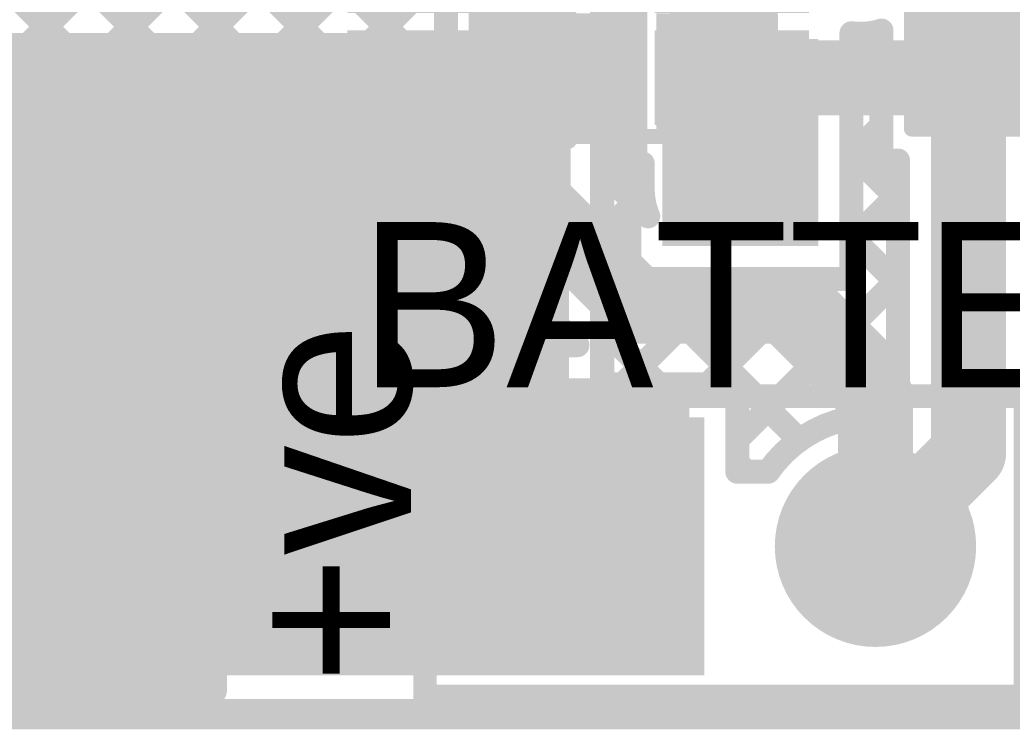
# Model space of a CAD drawing. Header units: millimetres. Extents: x 2.49 to 5.65, y 1.36 to 4.13.
# Drawn here: x 3.0601 to 3.3905, y 1.3641 to 1.6004 of the extents above; entities that cross this region are included whole.
import ezdxf

# ---------------------------------------------------------------- set-up
doc = ezdxf.new("R2010")
doc.units = ezdxf.units.MM
doc.header["$MEASUREMENT"] = 0
for name, color, linetype in [('BottomLayer', 5, 'Continuous'), ('BottomOverlay', 54, 'Continuous'), ('BottomPaste', 16, 'Continuous'), ('BottomSolder', 6, 'Continuous'), ('Mechanical2', 216, 'Continuous'), ('MultiLayer', 9, 'Continuous'), ('PadHoleLayer', 156, 'Continuous'), ('TopLayer', 1, 'Continuous'), ('TopOverlay', 2, 'Continuous'), ('TopPaste', 8, 'Continuous'), ('TopSolder', 216, 'Continuous'), ('ViaHoleLayer', 16, 'Continuous')]:
    doc.layers.add(name, color=color, linetype=linetype)

# ---------------------------------------------------------------- blocks, each defined once
blk = doc.blocks.new('R__0603_6')
at = {"layer": 'TopLayer'}
for points in [[(-0.045, 0.0175), (-0.045, -0.0175), (-0.015, 0.0175), (-0.015, -0.0175)], [(0.015, 0.0175), (0.015, -0.0175), (0.045, 0.0175), (0.045, -0.0175)]]:
    blk.add_solid(points, dxfattribs=at)
at = {"layer": 'TopOverlay', "const_width": 0.005}
for points in [[(-0.049, 0.021), (0.049, 0.021)], [(-0.049, -0.021), (-0.049, 0.021)], [(0.049, -0.021), (0.049, 0.021)], [(-0.049, -0.021), (0.049, -0.021)]]:
    blk.add_lwpolyline(points, dxfattribs=at)
at = {"layer": 'TopOverlay', "const_width": 0.0025}
for points in [[(-0.05025, 0.021, 1), (-0.04775, 0.021, 1)], [(-0.05025, 0.021, 1), (-0.04775, 0.021, 1)], [(0.04775, 0.021, 1), (0.05025, 0.021, 1)], [(0.04775, 0.021, 1), (0.05025, 0.021, 1)], [(-0.05025, -0.021, 1), (-0.04775, -0.021, 1)], [(-0.05025, -0.021, 1), (-0.04775, -0.021, 1)], [(0.04775, -0.021, 1), (0.05025, -0.021, 1)], [(0.04775, -0.021, 1), (0.05025, -0.021, 1)]]:
    blk.add_lwpolyline(points, format="xyb", close=True, dxfattribs=at)
at = {"layer": 'TopPaste'}
for points in [[(-0.045, 0.0175), (-0.045, -0.0175), (-0.015, 0.0175), (-0.015, -0.0175)], [(0.015, 0.0175), (0.015, -0.0175), (0.045, 0.0175), (0.045, -0.0175)]]:
    blk.add_solid(points, dxfattribs=at)
at = {"layer": 'TopSolder'}
for points in [[(-0.049, 0.0215), (-0.049, -0.0215), (-0.011, 0.0215), (-0.011, -0.0215)], [(0.011, 0.0215), (0.011, -0.0215), (0.049, 0.0215), (0.049, -0.0215)]]:
    blk.add_solid(points, dxfattribs=at)
blk = doc.blocks.new('INA181A3IDBVR_11')
at = {"layer": 'TopLayer'}
for points in [[(-0.07283, 0.02559), (-0.02953, 0.02559), (-0.07283, 0.04921), (-0.02953, 0.04921)], [(0.02953, 0.02559), (0.07283, 0.02559), (0.02953, 0.04921), (0.07283, 0.04921)], [(-0.07283, -0.01181), (-0.02953, -0.01181), (-0.07283, 0.01181), (-0.02953, 0.01181)], [(0.02953, -0.01181), (0.07283, -0.01181), (0.02953, 0.01181), (0.07283, 0.01181)], [(-0.07283, -0.04921), (-0.02953, -0.04921), (-0.07283, -0.02559), (-0.02953, -0.02559)], [(0.02953, -0.04921), (0.07283, -0.04921), (0.02953, -0.02559), (0.07283, -0.02559)]]:
    blk.add_solid(points, dxfattribs=at)
at = {"layer": 'TopOverlay'}
for points, const_width in [([(-0.064, 0.056, 1), (-0.07, 0.056, 1)], 0.005), ([(-0.03015, 0.05701, 1), (-0.02765, 0.05701, 1)], 0.0025), ([(0.02624, 0.057, 1), (0.02874, 0.057, 1)], 0.0025), ([(-0.07125, 0.056, 1), (-0.06875, 0.056, 1)], 0.0025), ([(-0.06525, 0.056, 1), (-0.06275, 0.056, 1)], 0.0025), ([(-0.02945, -0.057, 1), (-0.02695, -0.057, 1)], 0.0025), ([(0.02695, -0.057, 1), (0.02945, -0.057, 1)], 0.0025)]:
    blk.add_lwpolyline(points, format="xyb", close=True, dxfattribs=dict(at, const_width=const_width))
at = {"layer": 'TopOverlay', "const_width": 0.005}
for points in [[(-0.0289, 0.05701), (0.02749, 0.057)], [(-0.0282, -0.057), (0.0282, -0.057)]]:
    blk.add_lwpolyline(points, dxfattribs=at)
at = {"layer": 'TopPaste'}
for points in [[(-0.07283, 0.02559), (-0.02953, 0.02559), (-0.07283, 0.04921), (-0.02953, 0.04921)], [(0.02953, 0.02559), (0.07283, 0.02559), (0.02953, 0.04921), (0.07283, 0.04921)], [(-0.07283, -0.01181), (-0.02953, -0.01181), (-0.07283, 0.01181), (-0.02953, 0.01181)], [(0.02953, -0.01181), (0.07283, -0.01181), (0.02953, 0.01181), (0.07283, 0.01181)], [(-0.07283, -0.04921), (-0.02953, -0.04921), (-0.07283, -0.02559), (-0.02953, -0.02559)], [(0.02953, -0.04921), (0.07283, -0.04921), (0.02953, -0.02559), (0.07283, -0.02559)]]:
    blk.add_solid(points, dxfattribs=at)
at = {"layer": 'TopSolder'}
for points in [[(-0.07683, 0.02159), (-0.02553, 0.02159), (-0.07683, 0.05321), (-0.02553, 0.05321)], [(0.02553, 0.02159), (0.07683, 0.02159), (0.02553, 0.05321), (0.07683, 0.05321)], [(-0.07683, -0.01581), (-0.02553, -0.01581), (-0.07683, 0.01581), (-0.02553, 0.01581)], [(0.02553, -0.01581), (0.07683, -0.01581), (0.02553, 0.01581), (0.07683, 0.01581)], [(-0.07683, -0.05321), (-0.02553, -0.05321), (-0.07683, -0.02159), (-0.02553, -0.02159)], [(0.02553, -0.05321), (0.07683, -0.05321), (0.02553, -0.02159), (0.07683, -0.02159)]]:
    blk.add_solid(points, dxfattribs=at)
blk = doc.blocks.new('RES_2512_49')
at = {"layer": 'TopLayer'}
blk.add_solid([(-0.15945, -0.06693), (-0.09646, -0.06693), (-0.15945, 0.06693), (-0.09646, 0.06693)], dxfattribs=at)
at = {"layer": 'TopOverlay', "const_width": 0.01}
for points in [[(-0.167, 0.073), (-0.167, -0.073)], [(0.16679, 0.073), (-0.167, 0.073)], [(0.16679, -0.073), (-0.167, -0.073)]]:
    blk.add_lwpolyline(points, dxfattribs=at)
at = {"layer": 'TopOverlay', "const_width": 0.005}
for points in [[(-0.1695, 0.073, 1), (-0.1645, 0.073, 1)], [(-0.1695, 0.073, 1), (-0.1645, 0.073, 1)], [(-0.1695, -0.073, 1), (-0.1645, -0.073, 1)], [(-0.1695, -0.073, 1), (-0.1645, -0.073, 1)]]:
    blk.add_lwpolyline(points, format="xyb", close=True, dxfattribs=at)
at = {"layer": 'TopPaste'}
blk.add_solid([(-0.15945, -0.06693), (-0.09646, -0.06693), (-0.15945, 0.06693), (-0.09646, 0.06693)], dxfattribs=at)
at = {"layer": 'TopSolder'}
blk.add_solid([(-0.16345, -0.07093), (-0.09246, -0.07093), (-0.16345, 0.07093), (-0.09246, 0.07093)], dxfattribs=at)
blk = doc.blocks.new('HDR1X2_60')
at = {"layer": 'BottomLayer', "const_width": 0.02953}
blk.add_lwpolyline([(0.08524, 0, 1), (0.11476, 0, 1)], format="xyb", close=True, dxfattribs=at)
at = {"layer": 'BottomLayer'}
blk.add_solid([(-0.02953, -0.02953), (0.02953, -0.02953), (-0.02953, 0.02953), (0.02953, 0.02953)], dxfattribs=at)
at = {"layer": 'BottomSolder', "const_width": 0.03353}
blk.add_lwpolyline([(0.08324, 0, 1), (0.11676, 0, 1)], format="xyb", close=True, dxfattribs=at)
at = {"layer": 'BottomSolder'}
blk.add_solid([(-0.03353, -0.03353), (0.03353, -0.03353), (-0.03353, 0.03353), (0.03353, 0.03353)], dxfattribs=at)
at = {"layer": 'MultiLayer', "const_width": 0.02953}
blk.add_lwpolyline([(0.08524, 0, 1), (0.11476, 0, 1)], format="xyb", close=True, dxfattribs=at)
at = {"layer": 'MultiLayer'}
blk.add_solid([(-0.02953, -0.02953), (0.02953, -0.02953), (-0.02953, 0.02953), (0.02953, 0.02953)], dxfattribs=at)
at = {"layer": 'PadHoleLayer', "const_width": 0.01969}
for points in [[(-0.00984, 0, 1), (0.00984, 0, 1)], [(0.09016, 0, 1), (0.10984, 0, 1)]]:
    blk.add_lwpolyline(points, format="xyb", close=True, dxfattribs=at)
at = {"layer": 'TopLayer', "const_width": 0.02953}
blk.add_lwpolyline([(0.08524, 0, 1), (0.11476, 0, 1)], format="xyb", close=True, dxfattribs=at)
at = {"layer": 'TopLayer'}
blk.add_solid([(-0.02953, -0.02953), (0.02953, -0.02953), (-0.02953, 0.02953), (0.02953, 0.02953)], dxfattribs=at)
at = {"layer": 'TopOverlay', "const_width": 0.00787}
for points in [[(-0.05, 0.05), (0.15, 0.05)], [(-0.05, -0.05), (-0.05, 0.05)], [(0.15, -0.05), (0.15, 0.05)], [(-0.05, -0.05), (0.15, -0.05)]]:
    blk.add_lwpolyline(points, dxfattribs=at)
at = {"layer": 'TopOverlay', "const_width": 0.00394}
for points in [[(-0.05197, 0.05, 1), (-0.04803, 0.05, 1)], [(-0.05197, 0.05, 1), (-0.04803, 0.05, 1)], [(0.14803, 0.05, 1), (0.15197, 0.05, 1)], [(0.14803, 0.05, 1), (0.15197, 0.05, 1)], [(-0.05197, -0.05, 1), (-0.04803, -0.05, 1)], [(-0.05197, -0.05, 1), (-0.04803, -0.05, 1)], [(0.14803, -0.05, 1), (0.15197, -0.05, 1)], [(0.14803, -0.05, 1), (0.15197, -0.05, 1)]]:
    blk.add_lwpolyline(points, format="xyb", close=True, dxfattribs=at)
at = {"layer": 'TopSolder', "const_width": 0.03353}
blk.add_lwpolyline([(0.08324, 0, 1), (0.11676, 0, 1)], format="xyb", close=True, dxfattribs=at)
at = {"layer": 'TopSolder'}
blk.add_solid([(-0.03353, -0.03353), (0.03353, -0.03353), (-0.03353, 0.03353), (0.03353, 0.03353)], dxfattribs=at)
blk = doc.blocks.new('LESD5Z5_0CT1G_B_77')
at = {"layer": 'BottomLayer'}
for points in [[(-0.03543, -0.01378), (-0.01181, -0.01378), (-0.03543, 0.01378), (-0.01181, 0.01378)], [(0.01181, -0.01378), (0.03543, -0.01378), (0.01181, 0.01378), (0.03543, 0.01378)]]:
    blk.add_solid(points, dxfattribs=at)
at = {"layer": 'BottomOverlay', "const_width": 0.005}
for points in [[(0.026, 0.019), (-0.022, 0.019)], [(-0.022, 0.01897), (-0.022, 0.017)], [(-0.022, -0.017), (-0.022, -0.01897)], [(0.026, -0.019), (-0.022, -0.019)]]:
    blk.add_lwpolyline(points, dxfattribs=at)
at = {"layer": 'BottomOverlay', "const_width": 0.0025}
for points in [[(-0.02325, 0.019, 1), (-0.02075, 0.019, 1)], [(-0.02325, 0.01897, 1), (-0.02075, 0.01897, 1)], [(0.02475, 0.019, 1), (0.02725, 0.019, 1)], [(-0.02325, 0.017, 1), (-0.02075, 0.017, 1)], [(-0.02325, -0.017, 1), (-0.02075, -0.017, 1)], [(-0.02325, -0.01897, 1), (-0.02075, -0.01897, 1)], [(-0.02325, -0.019, 1), (-0.02075, -0.019, 1)], [(0.02475, -0.019, 1), (0.02725, -0.019, 1)]]:
    blk.add_lwpolyline(points, format="xyb", close=True, dxfattribs=at)
at = {"layer": 'BottomOverlay'}
for points in [[(0.026, 0.014), (0.056, 0.014), (0.026, 0.021), (0.056, 0.021)], [(0.037, -0.015), (0.056, -0.015), (0.037, 0.015), (0.056, 0.015)], [(0.026, -0.021), (0.056, -0.021), (0.026, -0.014), (0.056, -0.014)]]:
    blk.add_solid(points, dxfattribs=at)
at = {"layer": 'BottomPaste'}
for points in [[(-0.03543, -0.01378), (-0.01181, -0.01378), (-0.03543, 0.01378), (-0.01181, 0.01378)], [(0.01181, -0.01378), (0.03543, -0.01378), (0.01181, 0.01378), (0.03543, 0.01378)]]:
    blk.add_solid(points, dxfattribs=at)
at = {"layer": 'BottomSolder'}
for points in [[(-0.03943, -0.01778), (-0.00781, -0.01778), (-0.03943, 0.01778), (-0.00781, 0.01778)], [(0.00781, -0.01778), (0.03943, -0.01778), (0.00781, 0.01778), (0.03943, 0.01778)]]:
    blk.add_solid(points, dxfattribs=at)
blk = doc.blocks.new('C__0603_B_93')
at = {"layer": 'BottomLayer'}
for points in [[(-0.015, -0.0175), (-0.015, 0.0175), (-0.045, -0.0175), (-0.045, 0.0175)], [(0.045, -0.0175), (0.045, 0.0175), (0.015, -0.0175), (0.015, 0.0175)]]:
    blk.add_solid(points, dxfattribs=at)
at = {"layer": 'BottomOverlay', "const_width": 0.005}
for points in [[(-0.018, 0.021), (-0.049, 0.021)], [(-0.049, 0.021), (-0.049, -0.021)], [(0.049, 0.021), (0.018, 0.021)], [(0.049, 0.021), (0.049, -0.021)], [(-0.018, -0.021), (-0.049, -0.021)], [(0.049, -0.021), (0.018, -0.021)]]:
    blk.add_lwpolyline(points, dxfattribs=at)
at = {"layer": 'BottomOverlay', "const_width": 0.0025}
for points in [[(-0.05025, 0.021, 1), (-0.04775, 0.021, 1)], [(-0.05025, 0.021, 1), (-0.04775, 0.021, 1)], [(-0.01925, 0.021, 1), (-0.01675, 0.021, 1)], [(0.01675, 0.021, 1), (0.01925, 0.021, 1)], [(0.04775, 0.021, 1), (0.05025, 0.021, 1)], [(0.04775, 0.021, 1), (0.05025, 0.021, 1)], [(-0.05025, -0.021, 1), (-0.04775, -0.021, 1)], [(-0.05025, -0.021, 1), (-0.04775, -0.021, 1)], [(-0.01925, -0.021, 1), (-0.01675, -0.021, 1)], [(0.01675, -0.021, 1), (0.01925, -0.021, 1)], [(0.04775, -0.021, 1), (0.05025, -0.021, 1)], [(0.04775, -0.021, 1), (0.05025, -0.021, 1)]]:
    blk.add_lwpolyline(points, format="xyb", close=True, dxfattribs=at)
at = {"layer": 'BottomPaste'}
for points in [[(-0.015, -0.0175), (-0.015, 0.0175), (-0.045, -0.0175), (-0.045, 0.0175)], [(0.045, -0.0175), (0.045, 0.0175), (0.015, -0.0175), (0.015, 0.0175)]]:
    blk.add_solid(points, dxfattribs=at)
at = {"layer": 'BottomSolder'}
for points in [[(-0.011, -0.0215), (-0.011, 0.0215), (-0.049, -0.0215), (-0.049, 0.0215)], [(0.049, -0.0215), (0.049, 0.0215), (0.011, -0.0215), (0.011, 0.0215)]]:
    blk.add_solid(points, dxfattribs=at)

msp = doc.modelspace()

# ---------------------------------------------------------------- linework, layer by layer
at = {"layer": 'BottomLayer'}
for points, const_width in [([(3.04, 1.56922), (3.18736, 1.71658)], 0.008), ([(2.9955, 1.49643), (3.2075, 1.70843)], 0.008), ([(3.089, 1.69104), (3.202, 1.57804)], 0.008), ([(3.02035, 1.493), (3.202, 1.67465)], 0.008), ([(3.0385, 1.65669), (3.20319, 1.492)], 0.008), ([(3.09479, 1.65697), (3.202, 1.54976)], 0.008), ([(3.04864, 1.493), (3.202, 1.64636)], 0.008), ([(3.08571, 1.63777), (3.23147, 1.492)], 0.008), ([(3.0385, 1.62841), (3.17491, 1.492)], 0.008), ([(3.2305, 1.5815), (3.2305, 1.6185)], 0.025), ([(3.07592, 1.492), (3.2048, 1.62088)], 0.008), ([(3.202, 1.5495), (3.202, 1.6125)], 0.008), ([(3.26, 1.5495), (3.26, 1.6125)], 0.008), ([(3.265, 1.5525), (3.265, 1.6095)], 0.008), ([(3.26, 1.6049), (3.265, 1.5999)], 0.008), ([(3.04, 1.59862), (3.14662, 1.492)], 0.008), ([(3.26, 1.59123), (3.265, 1.59623)], 0.008), ([(3.1042, 1.492), (3.202, 1.5898)], 0.008), ([(3.231, 1.54), (3.231, 1.581)], 0.025), ([(3.291, 1.544), (3.291, 1.581)], 0.025), ([(3.291, 1.581), (3.553, 1.581)], 0.025), ([(3.2305, 1.5815), (3.231, 1.581)], 0.02), ([(3.206, 1.581), (3.231, 1.581)], 0.01), ([(3.231, 1.581), (3.256, 1.581)], 0.01), ([(3.26, 1.57661), (3.265, 1.57161)], 0.008), ([(3.04, 1.57034), (3.11834, 1.492)], 0.008), ([(3.26, 1.56294), (3.265, 1.56794)], 0.008), ([(3.13249, 1.492), (3.202, 1.56151)], 0.008), ([(3.2675, 1.544), (3.2675, 1.5525)], 0.008), ([(3.202, 1.5495), (3.2075, 1.5495)], 0.008), ([(3.20226, 1.5495), (3.2075, 1.54426)], 0.008), ([(3.2075, 1.54), (3.2075, 1.5495)], 0.008), ([(3.25473, 1.5495), (3.26933, 1.5349)], 0.008), ([(3.25473, 1.5495), (3.26, 1.5495)], 0.008), ([(3.25883, 1.5495), (3.26775, 1.54058)], 0.008), ([(3.00777, 1.546), (3.06077, 1.493)], 0.008), ([(3.03605, 1.546), (3.09005, 1.492)], 0.008), ([(3.231, 1.54), (3.266, 1.505)], 0.025), ([(3.26479, 1.53945), (3.26757, 1.54223)], 0.008), ([(3.16077, 1.492), (3.20753, 1.53876)], 0.008), ([(3.2144, 1.52337), (3.24577, 1.492)], 0.008), ([(3.18906, 1.492), (3.21741, 1.52035)], 0.008), ([(3.266, 1.505), (3.31519, 1.505)], 0.025), ([(3.31519, 1.505), (3.345, 1.47519)], 0.025), ([(3.21734, 1.492), (3.23155, 1.50621)], 0.008), ([(3.006, 1.493), (3.068, 1.493)], 0.008), ([(3.068, 1.492), (3.24577, 1.492)], 0.008), ([(3.345, 1.425), (3.345, 1.47519)], 0.025)]:
    msp.add_lwpolyline(points, dxfattribs=dict(at, const_width=const_width))
for points, const_width in [([(3.263, 1.5999, 1), (3.267, 1.5999, 1)], 0.004), ([(3.263, 1.59623, 1), (3.267, 1.59623, 1)], 0.004), ([(3.2, 1.5898, 1), (3.204, 1.5898, 1)], 0.004), ([(3.22425, 1.5815, 1), (3.23675, 1.5815, 1)], 0.0125), ([(3.22475, 1.581, 1), (3.23725, 1.581, 1)], 0.0125), ([(3.258, 1.59123, 1), (3.262, 1.59123, 1)], 0.004), ([(3.28475, 1.581, 1), (3.29725, 1.581, 1)], 0.0125), ([(3.28475, 1.581, 1), (3.29725, 1.581, 1)], 0.0125), ([(3.2255, 1.5815, 1), (3.2355, 1.5815, 1)], 0.01), ([(3.226, 1.581, 1), (3.236, 1.581, 1)], 0.01), ([(3.2035, 1.581, 1), (3.2085, 1.581, 1)], 0.005), ([(3.2285, 1.581, 1), (3.2335, 1.581, 1)], 0.005), ([(3.2285, 1.581, 1), (3.2335, 1.581, 1)], 0.005), ([(3.2535, 1.581, 1), (3.2585, 1.581, 1)], 0.005), ([(3.2, 1.57804, 1), (3.204, 1.57804, 1)], 0.004), ([(3.258, 1.57661, 1), (3.262, 1.57661, 1)], 0.004), ([(3.263, 1.57161, 1), (3.267, 1.57161, 1)], 0.004), ([(3.263, 1.56794, 1), (3.267, 1.56794, 1)], 0.004), ([(3.258, 1.56294, 1), (3.262, 1.56294, 1)], 0.004), ([(3.2, 1.56151, 1), (3.204, 1.56151, 1)], 0.004), ([(3.263, 1.5525, 1), (3.267, 1.5525, 1)], 0.004), ([(3.2655, 1.5525, 1), (3.2695, 1.5525, 1)], 0.004), ([(3.28475, 1.544, 1), (3.29725, 1.544, 1)], 0.0125), ([(3.2, 1.54976, 1), (3.204, 1.54976, 1)], 0.004), ([(3.2, 1.5495, 1), (3.204, 1.5495, 1)], 0.004), ([(3.2, 1.5495, 1), (3.204, 1.5495, 1)], 0.004), ([(3.20026, 1.5495, 1), (3.20426, 1.5495, 1)], 0.004), ([(3.2055, 1.5495, 1), (3.2095, 1.5495, 1)], 0.004), ([(3.2055, 1.5495, 1), (3.2095, 1.5495, 1)], 0.004), ([(3.25273, 1.5495, 1), (3.25673, 1.5495, 1)], 0.004), ([(3.25273, 1.5495, 1), (3.25673, 1.5495, 1)], 0.004), ([(3.25683, 1.5495, 1), (3.26083, 1.5495, 1)], 0.004), ([(3.258, 1.5495, 1), (3.262, 1.5495, 1)], 0.004), ([(3.258, 1.5495, 1), (3.262, 1.5495, 1)], 0.004), ([(3.28509, 1.544, 1), (3.29691, 1.544, 1)], 0.01181), ([(3.22475, 1.54, 1), (3.23725, 1.54, 1)], 0.0125), ([(3.22475, 1.54, 1), (3.23725, 1.54, 1)], 0.0125), ([(3.2055, 1.54426, 1), (3.2095, 1.54426, 1)], 0.004), ([(3.2655, 1.544, 1), (3.2695, 1.544, 1)], 0.004), ([(3.2655, 1.544, 1), (3.2695, 1.544, 1)], 0.004), ([(3.2055, 1.54, 1), (3.2095, 1.54, 1)], 0.004), ([(3.2055, 1.54, 1), (3.2095, 1.54, 1)], 0.004), ([(3.2055, 1.54, 1), (3.2095, 1.54, 1)], 0.004), ([(3.26279, 1.53945, 1), (3.26679, 1.53945, 1)], 0.004), ([(3.26557, 1.54223, 1), (3.26957, 1.54223, 1)], 0.004), ([(3.26575, 1.54058, 1), (3.26975, 1.54058, 1)], 0.004), ([(3.20553, 1.53876, 1), (3.20953, 1.53876, 1)], 0.004), ([(3.26733, 1.5349, 1), (3.27133, 1.5349, 1)], 0.004), ([(3.26733, 1.5349, 1), (3.27133, 1.5349, 1)], 0.004), ([(3.21238, 1.52338, 1), (3.21638, 1.52338, 1)], 0.004), ([(3.2124, 1.52337, 1), (3.2164, 1.52337, 1)], 0.004), ([(3.2124, 1.52337, 1), (3.2164, 1.52337, 1)], 0.004), ([(3.21541, 1.52035, 1), (3.21941, 1.52035, 1)], 0.004), ([(3.25975, 1.505, 1), (3.27225, 1.505, 1)], 0.0125), ([(3.25975, 1.505, 1), (3.27225, 1.505, 1)], 0.0125), ([(3.30894, 1.505, 1), (3.32144, 1.505, 1)], 0.0125), ([(3.30894, 1.505, 1), (3.32144, 1.505, 1)], 0.0125), ([(3.22955, 1.50621, 1), (3.23355, 1.50621, 1)], 0.004), ([(3.05877, 1.493, 1), (3.06277, 1.493, 1)], 0.004), ([(3.066, 1.493, 1), (3.07, 1.493, 1)], 0.004), ([(3.066, 1.492, 1), (3.07, 1.492, 1)], 0.004), ([(3.07392, 1.492, 1), (3.07792, 1.492, 1)], 0.004), ([(3.08805, 1.492, 1), (3.09205, 1.492, 1)], 0.004), ([(3.1022, 1.492, 1), (3.1062, 1.492, 1)], 0.004), ([(3.11634, 1.492, 1), (3.12034, 1.492, 1)], 0.004), ([(3.13049, 1.492, 1), (3.13449, 1.492, 1)], 0.004), ([(3.14462, 1.492, 1), (3.14862, 1.492, 1)], 0.004), ([(3.15877, 1.492, 1), (3.16277, 1.492, 1)], 0.004), ([(3.17291, 1.492, 1), (3.17691, 1.492, 1)], 0.004), ([(3.18706, 1.492, 1), (3.19106, 1.492, 1)], 0.004), ([(3.20119, 1.492, 1), (3.20519, 1.492, 1)], 0.004), ([(3.21534, 1.492, 1), (3.21934, 1.492, 1)], 0.004), ([(3.22947, 1.492, 1), (3.23347, 1.492, 1)], 0.004), ([(3.24377, 1.492, 1), (3.24777, 1.492, 1)], 0.004), ([(3.24377, 1.492, 1), (3.24777, 1.492, 1)], 0.004), ([(3.33875, 1.47519, 1), (3.35125, 1.47519, 1)], 0.0125), ([(3.33875, 1.47519, 1), (3.35125, 1.47519, 1)], 0.0125), ([(3.33875, 1.425, 1), (3.35125, 1.425, 1)], 0.0125)]:
    msp.add_lwpolyline(points, format="xyb", close=True, dxfattribs=dict(at, const_width=const_width))
at = {"layer": 'BottomLayer', "const_width": 0.008}
for points in [[(3.26933, 1.5349, -0.099725), (3.2675, 1.544)], [(3.21438, 1.52338, -0.198912), (3.2075, 1.54)], [(3.2144, 1.52337, -0.199188), (3.2075, 1.54)]]:
    msp.add_lwpolyline(points, format="xyb", dxfattribs=at)
at = {"layer": 'BottomLayer'}
msp.add_solid([(3.071, 1.386), (3.283, 1.386), (3.071, 1.481), (3.283, 1.481)], dxfattribs=at)
at = {"layer": 'Mechanical2', "const_width": 0.01}
msp.add_lwpolyline([(2.495, 1.36909), (3.81, 1.36909)], dxfattribs=at)
at = {"layer": 'MultiLayer', "const_width": 0.01181}
msp.add_lwpolyline([(3.28509, 1.544, 1), (3.29691, 1.544, 1)], format="xyb", close=True, dxfattribs=at)
at = {"layer": 'TopLayer'}
for points, const_width in [([(3.376, 1.585), (3.376, 1.623)], 0.025), ([(3.25488, 1.61002), (3.263, 1.6019)], 0.008), ([(3.254, 1.479), (3.254, 1.607)], 0.008), ([(3.263, 1.514), (3.263, 1.605)], 0.008), ([(3.337, 1.514), (3.337, 1.59589)], 0.008), ([(3.347, 1.5535), (3.347, 1.59679)], 0.008), ([(3.254, 1.58523), (3.263, 1.59423)], 0.008), ([(3.337, 1.58337), (3.347, 1.59337)], 0.008), ([(3.376, 1.456), (3.376, 1.585)], 0.025), ([(3.19482, 1.49218), (3.19482, 1.5811)], 0.025), ([(3.351, 1.585), (3.376, 1.585)], 0.01), ([(3.376, 1.585), (3.401, 1.585)], 0.01), ([(3.254, 1.58261), (3.263, 1.57361)], 0.008), ([(3.337, 1.58446), (3.347, 1.57446)], 0.008), ([(3.254, 1.55694), (3.263, 1.56594)], 0.008), ([(3.337, 1.55509), (3.347, 1.56509)], 0.008), ([(3.337, 1.55618), (3.3525, 1.54068)], 0.008), ([(3.254, 1.55433), (3.263, 1.54533)], 0.008), ([(3.347, 1.5535), (3.3525, 1.5535)], 0.008), ([(3.3525, 1.46788), (3.3525, 1.5535)], 0.008), ([(3.337, 1.52681), (3.3525, 1.54231)], 0.008), ([(3.254, 1.52866), (3.263, 1.53766)], 0.008), ([(3.254, 1.52604), (3.263, 1.51704)], 0.008), ([(3.337, 1.5279), (3.3525, 1.5124)], 0.008), ([(3.263, 1.51704), (3.26604, 1.514)], 0.008), ([(3.254, 1.50037), (3.26763, 1.514)], 0.008), ([(3.26091, 1.479), (3.29591, 1.514)], 0.008), ([(3.263, 1.514), (3.337, 1.514)], 0.008), ([(3.26604, 1.514), (3.31966, 1.46039)], 0.008), ([(3.28919, 1.479), (3.32419, 1.514)], 0.008), ([(3.29433, 1.514), (3.34008, 1.46825)], 0.008), ([(3.299, 1.46052), (3.3525, 1.51402)], 0.008), ([(3.32261, 1.514), (3.3525, 1.48411)], 0.008), ([(3.19482, 1.49218), (3.195, 1.492)], 0.025), ([(3.254, 1.49776), (3.27276, 1.479)], 0.008), ([(3.33383, 1.46707), (3.3525, 1.48574)], 0.008), ([(3.254, 1.479), (3.299, 1.479)], 0.008), ([(3.299, 1.44984), (3.299, 1.479)], 0.008), ([(3.345, 1.425), (3.376, 1.456)], 0.025), ([(3.345, 1.425), (3.345, 1.46453)], 0.01), ([(3.299, 1.45276), (3.30192, 1.44984)], 0.008), ([(3.299, 1.44984), (3.30925, 1.44984)], 0.008)]:
    msp.add_lwpolyline(points, dxfattribs=dict(at, const_width=const_width))
for points, const_width in [([(3.261, 1.6019, 1), (3.265, 1.6019, 1)], 0.004), ([(3.335, 1.59589, 1), (3.339, 1.59589, 1)], 0.004), ([(3.335, 1.59589, 1), (3.339, 1.59589, 1)], 0.004), ([(3.345, 1.59679, 1), (3.349, 1.59679, 1)], 0.004), ([(3.345, 1.59679, 1), (3.349, 1.59679, 1)], 0.004), ([(3.261, 1.59423, 1), (3.265, 1.59423, 1)], 0.004), ([(3.345, 1.59337, 1), (3.349, 1.59337, 1)], 0.004), ([(3.36975, 1.585, 1), (3.38225, 1.585, 1)], 0.0125), ([(3.36975, 1.585, 1), (3.38225, 1.585, 1)], 0.0125), ([(3.18857, 1.5811, 1), (3.20107, 1.5811, 1)], 0.0125), ([(3.3485, 1.585, 1), (3.3535, 1.585, 1)], 0.005), ([(3.3735, 1.585, 1), (3.3785, 1.585, 1)], 0.005), ([(3.3735, 1.585, 1), (3.3785, 1.585, 1)], 0.005), ([(3.252, 1.58523, 1), (3.256, 1.58523, 1)], 0.004), ([(3.252, 1.58261, 1), (3.256, 1.58261, 1)], 0.004), ([(3.335, 1.58446, 1), (3.339, 1.58446, 1)], 0.004), ([(3.335, 1.58337, 1), (3.339, 1.58337, 1)], 0.004), ([(3.261, 1.57361, 1), (3.265, 1.57361, 1)], 0.004), ([(3.345, 1.57446, 1), (3.349, 1.57446, 1)], 0.004), ([(3.261, 1.56594, 1), (3.265, 1.56594, 1)], 0.004), ([(3.345, 1.56509, 1), (3.349, 1.56509, 1)], 0.004), ([(3.252, 1.55694, 1), (3.256, 1.55694, 1)], 0.004), ([(3.335, 1.55618, 1), (3.339, 1.55618, 1)], 0.004), ([(3.252, 1.55433, 1), (3.256, 1.55433, 1)], 0.004), ([(3.335, 1.55509, 1), (3.339, 1.55509, 1)], 0.004), ([(3.345, 1.5535, 1), (3.349, 1.5535, 1)], 0.004), ([(3.345, 1.5535, 1), (3.349, 1.5535, 1)], 0.004), ([(3.3505, 1.5535, 1), (3.3545, 1.5535, 1)], 0.004), ([(3.3505, 1.5535, 1), (3.3545, 1.5535, 1)], 0.004), ([(3.28509, 1.544, 1), (3.29691, 1.544, 1)], 0.01181), ([(3.261, 1.54533, 1), (3.265, 1.54533, 1)], 0.004), ([(3.3505, 1.54231, 1), (3.3545, 1.54231, 1)], 0.004), ([(3.3505, 1.54068, 1), (3.3545, 1.54068, 1)], 0.004), ([(3.261, 1.53766, 1), (3.265, 1.53766, 1)], 0.004), ([(3.252, 1.52866, 1), (3.256, 1.52866, 1)], 0.004), ([(3.252, 1.52604, 1), (3.256, 1.52604, 1)], 0.004), ([(3.335, 1.5279, 1), (3.339, 1.5279, 1)], 0.004), ([(3.335, 1.52681, 1), (3.339, 1.52681, 1)], 0.004), ([(3.261, 1.51704, 1), (3.265, 1.51704, 1)], 0.004), ([(3.261, 1.51704, 1), (3.265, 1.51704, 1)], 0.004), ([(3.261, 1.514, 1), (3.265, 1.514, 1)], 0.004), ([(3.261, 1.514, 1), (3.265, 1.514, 1)], 0.004), ([(3.26404, 1.514, 1), (3.26804, 1.514, 1)], 0.004), ([(3.26404, 1.514, 1), (3.26804, 1.514, 1)], 0.004), ([(3.26563, 1.514, 1), (3.26963, 1.514, 1)], 0.004), ([(3.29233, 1.514, 1), (3.29633, 1.514, 1)], 0.004), ([(3.29391, 1.514, 1), (3.29791, 1.514, 1)], 0.004), ([(3.32061, 1.514, 1), (3.32461, 1.514, 1)], 0.004), ([(3.32219, 1.514, 1), (3.32619, 1.514, 1)], 0.004), ([(3.335, 1.514, 1), (3.339, 1.514, 1)], 0.004), ([(3.335, 1.514, 1), (3.339, 1.514, 1)], 0.004), ([(3.3505, 1.51402, 1), (3.3545, 1.51402, 1)], 0.004), ([(3.3505, 1.5124, 1), (3.3545, 1.5124, 1)], 0.004), ([(3.18857, 1.49218, 1), (3.20107, 1.49218, 1)], 0.0125), ([(3.18857, 1.49218, 1), (3.20107, 1.49218, 1)], 0.0125), ([(3.18875, 1.492, 1), (3.20125, 1.492, 1)], 0.0125), ([(3.252, 1.50037, 1), (3.256, 1.50037, 1)], 0.004), ([(3.252, 1.49776, 1), (3.256, 1.49776, 1)], 0.004), ([(3.3505, 1.48574, 1), (3.3545, 1.48574, 1)], 0.004), ([(3.3505, 1.48411, 1), (3.3545, 1.48411, 1)], 0.004), ([(3.252, 1.479, 1), (3.256, 1.479, 1)], 0.004), ([(3.252, 1.479, 1), (3.256, 1.479, 1)], 0.004), ([(3.25891, 1.479, 1), (3.26291, 1.479, 1)], 0.004), ([(3.27076, 1.479, 1), (3.27476, 1.479, 1)], 0.004), ([(3.28719, 1.479, 1), (3.29119, 1.479, 1)], 0.004), ([(3.297, 1.479, 1), (3.301, 1.479, 1)], 0.004), ([(3.297, 1.479, 1), (3.301, 1.479, 1)], 0.004), ([(3.33183, 1.46707, 1), (3.33583, 1.46707, 1)], 0.004), ([(3.33808, 1.46825, 1), (3.34208, 1.46825, 1)], 0.004), ([(3.3505, 1.46788, 1), (3.3545, 1.46788, 1)], 0.004), ([(3.3505, 1.46788, 1), (3.3545, 1.46788, 1)], 0.004), ([(3.3425, 1.46453, 1), (3.3475, 1.46453, 1)], 0.005), ([(3.36975, 1.456, 1), (3.38225, 1.456, 1)], 0.0125), ([(3.36975, 1.456, 1), (3.38225, 1.456, 1)], 0.0125), ([(3.297, 1.46052, 1), (3.301, 1.46052, 1)], 0.004), ([(3.31765, 1.46039, 1), (3.32165, 1.46039, 1)], 0.004), ([(3.297, 1.45276, 1), (3.301, 1.45276, 1)], 0.004), ([(3.297, 1.44984, 1), (3.301, 1.44984, 1)], 0.004), ([(3.297, 1.44984, 1), (3.301, 1.44984, 1)], 0.004), ([(3.29992, 1.44984, 1), (3.30392, 1.44984, 1)], 0.004), ([(3.30725, 1.44984, 1), (3.31125, 1.44984, 1)], 0.004), ([(3.30725, 1.44984, 1), (3.31125, 1.44984, 1)], 0.004), ([(3.33875, 1.425, 1), (3.35125, 1.425, 1)], 0.0125), ([(3.3425, 1.425, 1), (3.3475, 1.425, 1)], 0.005)]:
    msp.add_lwpolyline(points, format="xyb", close=True, dxfattribs=dict(at, const_width=const_width))
at = {"layer": 'TopLayer', "const_width": 0.008}
for points in [[(3.347, 1.59679, -0.111407), (3.337, 1.59589)], [(3.30925, 1.44984, -0.292087), (3.3525, 1.46788)]]:
    msp.add_lwpolyline(points, format="xyb", dxfattribs=at)
at = {"layer": 'TopLayer'}
for points in [[(3.053, 1.382), (3.243, 1.382), (3.053, 1.596), (3.243, 1.596)], [(3.274, 1.525), (3.326, 1.525), (3.274, 1.594), (3.326, 1.594)], [(3.204, 1.382), (3.288, 1.382), (3.204, 1.468), (3.288, 1.468)]]:
    msp.add_solid(points, dxfattribs=at)
at = {"layer": 'ViaHoleLayer', "const_width": 0.00591}
msp.add_lwpolyline([(3.28805, 1.544, 1), (3.29395, 1.544, 1)], format="xyb", close=True, dxfattribs=at)

# ---------------------------------------------------------------- block references
for name, p, rotation in [('INA181A3IDBVR_11', (3.246, 1.6185), 360), ('R__0603_6', (3.406, 1.585), 360), ('C__0603_B_93', (3.261, 1.581), 180), ('RES_2512_49', (2.95705, 1.45), 180), ('HDR1X2_60', (3.245, 1.425), 360), ('LESD5Z5_0CT1G_B_77', (3.06262, 1.449), 180)]:
    msp.add_blockref(name, p, dxfattribs=dict(rotation=rotation))

# ---------------------------------------------------------------- texts
at = {"layer": 'TopOverlay'}
for s, rotation, p in [('BATTERY', 360, (3.173, 1.478)), ('+ve', 90, (3.19036, 1.379))]:
    msp.add_text(s, height=0.055, rotation=rotation, dxfattribs=at).set_placement(p)

doc.saveas('drawing.dxf')
